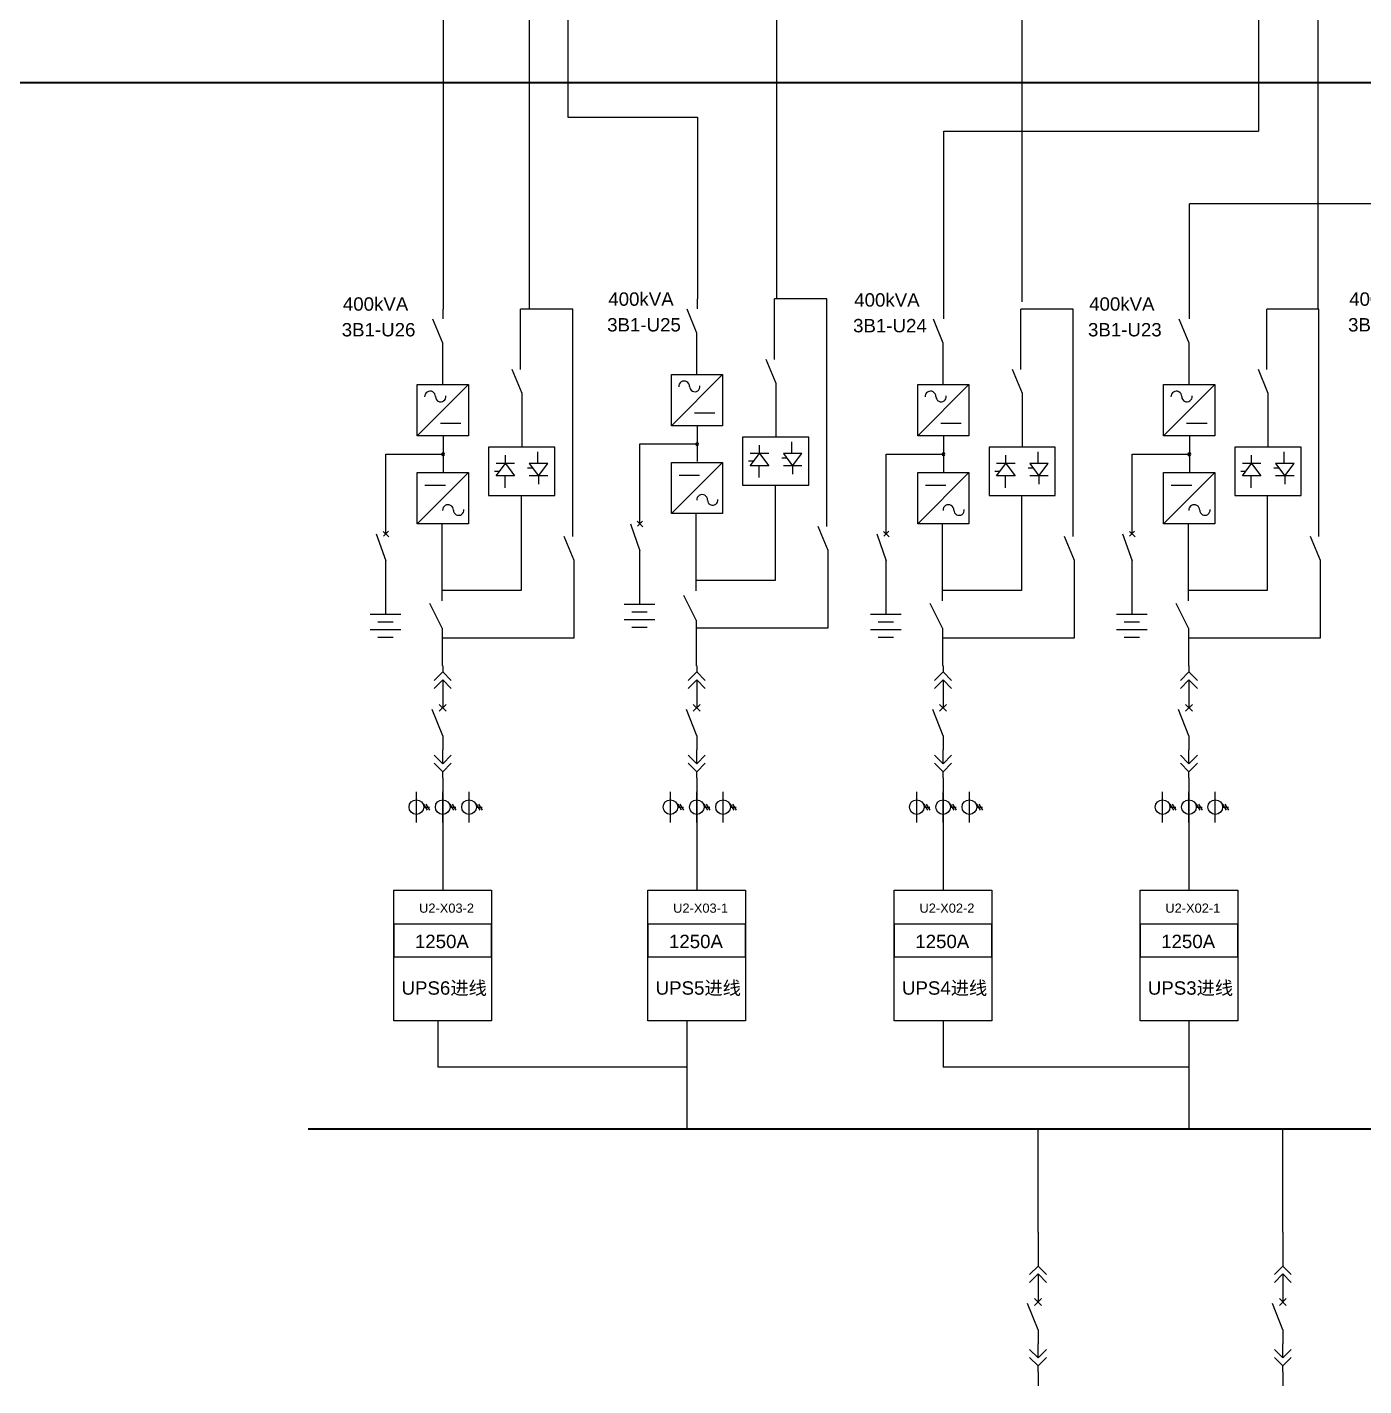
# Model space of a CAD drawing. Header units: millimetres. Extents: x -3460 to -460, y 6070 to 9130.
# Drawn here: x -1674.3 to -1603, y 7125.8 to 7198.2 of the extents above; entities that cross this region are included whole.
import ezdxf
from ezdxf.enums import TextEntityAlignment as Align

# ---------------------------------------------------------------- set-up
doc = ezdxf.new("R2010")
doc.units = ezdxf.units.MM
doc.header["$LTSCALE"] = 1000
doc.header["$MEASUREMENT"] = 0
doc.styles.get("Standard").update_dxf_attribs({"font": 'arial.ttf'})

# ---------------------------------------------------------------- blocks, each defined once
blk = doc.blocks.new('DYDQAA03')
at = {"color": 0}
for points in [[(0, 0), (0, -1.5)], [(-2.12, -3.62), (0, -1.5)], [(2.12, -3.62), (0, -1.5)], [(-2.12, -5.62), (0, -3.5)], [(2.12, -5.62), (0, -3.5)], [(0, -3.5), (0, -7)]]:
    blk.add_lwpolyline(points, dxfattribs=at)
blk = doc.blocks.new('DYDQAA09')
at = {"color": 0}
blk.add_lwpolyline([(0, 0), (0, -3.5)], dxfattribs=at)
blk.add_lwpolyline([(0, 0), (0, -3.5)], dxfattribs=at)
blk.add_lwpolyline([(0, 0), (0, -3.5)], dxfattribs=at)
blk.add_lwpolyline([(0, 0), (0, -3.5)], dxfattribs=at)
blk.add_lwpolyline([(0, 0), (0, -3.5)], dxfattribs=at)
blk.add_lwpolyline([(0, 0), (0, -3.5)], dxfattribs=at)
blk.add_lwpolyline([(0, 0), (0, -3.5)], dxfattribs=at)
blk.add_lwpolyline([(0, 0), (0, -3.5)], dxfattribs=at)
blk.add_lwpolyline([(0, 0), (0, -3.5)], dxfattribs=at)
blk = doc.blocks.new('DYDQ0201')
at = {"color": 0}
for points in [[(0.86, -0.86), (-0.86, 0.86)], [(-0.86, -0.86), (0.86, 0.86)], [(0, -7), (-2.61, -0.37)]]:
    blk.add_lwpolyline(points, dxfattribs=at)
blk = doc.blocks.new('DYDQAA04')
at = {"color": 0}
for points in [[(0, -3.5), (0, 0)], [(-2.12, -1.38), (0, -3.5)], [(-2.12, -3.38), (0, -5.5)], [(2.12, -1.38), (0, -3.5)], [(2.12, -3.38), (0, -5.5)], [(0, -7), (0, -5.5)]]:
    blk.add_lwpolyline(points, dxfattribs=at)
blk = doc.blocks.new('A$C03DD39B5')
for p, q in [((417, 475), (283, 392)), ((417, 422), (283, 339)), ((350, 333), (350, 467))]:
    blk.add_line(p, q)
blk.add_lwpolyline([(700, 167), (0, 167)])
blk.add_circle((350, 167), 167)
blk = doc.blocks.new('DYDQAA05')
at = {"color": 0}
blk.add_lwpolyline([(0, 0), (0, -7)], dxfattribs=at)

msp = doc.modelspace()

# ---------------------------------------------------------------- linework, layer by layer
at = {"color": 6, "lineweight": 25}
for p, q in [((-1608.637, 7226.57, 21632.674), (-1608.637, 7192.66, 21632.674)), ((-1625.424, 7183.185, 29417.215), (-1625.424, 7192.66, 29417.215)), ((-1625.424, 7192.66, 29417.215), (-1608.637, 7192.66, 21632.674)), ((-1599.05, 7188.792, 31722.822), (-1612.313, 7188.792, 31722.822)), ((-1612.313, 7183.185, 29417.215), (-1612.313, 7188.792, 31722.822))]:
    msp.add_line(p, q, dxfattribs=at)
at = {"color": 3, "lineweight": 25}
for p, q in [((-1605.469, 7219.369, 19951.093), (-1605.469, 7183.195, 29417.215)), ((-1621.257, 7216.803, 19951.093), (-1621.257, 7183.564, 19951.093)), ((-1634.314, 7183.723, 29417.215), (-1634.314, 7213.824, 19951.093)), ((-1647.528, 7211.458, 19951.093), (-1647.528, 7183.185, 29413.2))]:
    msp.add_line(p, q, dxfattribs=at)
at = {"color": 3, "lineweight": -2}
for p, q in [((-1638.559, 7183.199, 29417.215), (-1638.559, 7183.723, 29417.215)), ((-1631.657, 7183.723, 29417.215), (-1634.44, 7183.723, 29417.215)), ((-1634.44, 7180.501, 29417.215), (-1634.44, 7183.723, 29417.215)), ((-1631.657, 7183.723, 29417.215), (-1634.44, 7183.723, 29417.215)), ((-1652.108, 7182.662, 29413.2), (-1652.108, 7183.185, 29413.2)), ((-1645.206, 7183.185, 29413.2), (-1647.989, 7183.185, 29413.2)), ((-1647.989, 7179.964, 29413.2), (-1647.989, 7183.185, 29413.2)), ((-1645.206, 7183.185, 29413.2), (-1647.989, 7183.185, 29413.2)), ((-1639.129, 7183.196, 29417.215), (-1638.597, 7181.919, 29417.215)), ((-1625.424, 7182.662, 29417.215), (-1625.424, 7183.185, 29417.215)), ((-1618.522, 7183.185, 29417.215), (-1621.304, 7183.185, 29417.215)), ((-1621.304, 7179.964, 29417.215), (-1621.304, 7183.185, 29417.215)), ((-1618.522, 7183.185, 29417.215), (-1621.304, 7183.185, 29417.215)), ((-1612.313, 7182.662, 29417.215), (-1612.313, 7183.185, 29417.215)), ((-1605.411, 7183.185, 29417.215), (-1608.194, 7183.185, 29417.215)), ((-1608.194, 7179.964, 29417.215), (-1608.194, 7183.185, 29417.215)), ((-1605.411, 7183.185, 29417.215), (-1608.194, 7183.185, 29417.215)), ((-1652.678, 7182.659, 29413.2), (-1652.145, 7181.382, 29413.2)), ((-1625.993, 7182.659, 29417.215), (-1625.461, 7181.382, 29417.215)), ((-1612.882, 7182.659, 29417.215), (-1612.35, 7181.382, 29417.215)), ((-1652.145, 7181.382, 29413.2), (-1652.145, 7179.198, 29413.2)), ((-1638.597, 7181.919, 29417.215), (-1638.597, 7179.736, 29417.215)), ((-1625.461, 7181.382, 29417.215), (-1625.461, 7179.198, 29417.215)), ((-1612.35, 7181.382, 29417.215), (-1612.35, 7179.198, 29417.215)), ((-1648.459, 7179.979, 29413.2), (-1647.927, 7178.702, 29413.2)), ((-1634.91, 7180.517, 29417.215), (-1634.378, 7179.24, 29417.215)), ((-1621.774, 7179.979, 29417.215), (-1621.242, 7178.702, 29417.215)), ((-1608.663, 7179.979, 29417.215), (-1608.131, 7178.702, 29417.215)), ((-1650.761, 7179.161, 29413.2), (-1653.495, 7176.427, 29413.2)), ((-1653.495, 7179.161, 29413.2), (-1650.761, 7179.161, 29413.2)), ((-1653.495, 7176.427, 29413.2), (-1653.495, 7179.161, 29413.2)), ((-1650.761, 7179.161, 29413.2), (-1650.761, 7176.427, 29413.2)), ((-1637.212, 7179.698, 29417.215), (-1639.947, 7176.964, 29417.215)), ((-1639.947, 7179.698, 29417.215), (-1637.212, 7179.698, 29417.215)), ((-1639.947, 7176.964, 29417.215), (-1639.947, 7179.698, 29417.215)), ((-1637.212, 7179.698, 29417.215), (-1637.212, 7176.964, 29417.215)), ((-1634.378, 7179.24, 29417.215), (-1634.378, 7176.358, 29417.215)), ((-1624.077, 7179.161, 29417.215), (-1626.811, 7176.427, 29417.215)), ((-1626.811, 7179.161, 29417.215), (-1624.077, 7179.161, 29417.215)), ((-1626.811, 7176.427, 29417.215), (-1626.811, 7179.161, 29417.215)), ((-1624.077, 7179.161, 29417.215), (-1624.077, 7176.427, 29417.215)), ((-1610.966, 7179.161, 29417.215), (-1613.7, 7176.427, 29417.215)), ((-1613.7, 7179.161, 29417.215), (-1610.966, 7179.161, 29417.215)), ((-1613.7, 7176.427, 29417.215), (-1613.7, 7179.161, 29417.215)), ((-1610.966, 7179.161, 29417.215), (-1610.966, 7176.427, 29417.215)), ((-1647.927, 7178.702, 29413.2), (-1647.927, 7175.821, 29413.2)), ((-1621.242, 7178.702, 29417.215), (-1621.242, 7175.821, 29417.215)), ((-1608.131, 7178.702, 29417.215), (-1608.131, 7175.821, 29417.215)), ((-1652.265, 7177.11, 29413.2), (-1651.171, 7177.11, 29413.2)), ((-1638.716, 7177.648, 29417.215), (-1637.623, 7177.648, 29417.215)), ((-1638.572, 7176.98, 29417.215), (-1638.572, 7175.053, 29417.215)), ((-1625.58, 7177.11, 29417.215), (-1624.487, 7177.11, 29417.215)), ((-1612.47, 7177.11, 29417.215), (-1611.376, 7177.11, 29417.215)), ((-1650.761, 7176.427, 29413.2), (-1653.495, 7176.427, 29413.2)), ((-1652.12, 7176.442, 29413.2), (-1652.12, 7174.515, 29413.2)), ((-1637.212, 7176.964, 29417.215), (-1639.947, 7176.964, 29417.215)), ((-1634.378, 7176.358, 29417.215), (-1636.144, 7176.358, 29417.215)), ((-1636.144, 7176.358, 29417.215), (-1636.144, 7173.792, 29417.215)), ((-1632.611, 7176.358, 29417.215), (-1634.378, 7176.358, 29417.215)), ((-1632.611, 7173.792, 29417.215), (-1632.611, 7176.358, 29417.215)), ((-1624.077, 7176.427, 29417.215), (-1626.811, 7176.427, 29417.215)), ((-1625.436, 7176.442, 29417.215), (-1625.436, 7174.515, 29417.215)), ((-1610.966, 7176.427, 29417.215), (-1613.7, 7176.427, 29417.215)), ((-1612.325, 7176.442, 29417.215), (-1612.325, 7174.515, 29417.215)), ((-1647.927, 7175.821, 29413.2), (-1649.693, 7175.821, 29413.2)), ((-1649.693, 7175.821, 29413.2), (-1649.693, 7173.254, 29413.2)), ((-1646.16, 7175.821, 29413.2), (-1647.927, 7175.821, 29413.2)), ((-1647.069, 7174.964, 29413.2), (-1647.069, 7175.578, 29413.2)), ((-1646.16, 7173.254, 29413.2), (-1646.16, 7175.821, 29413.2)), ((-1641.628, 7175.994, 29417.215), (-1638.572, 7175.994, 29417.215)), ((-1641.628, 7173.198, 29417.215), (-1641.628, 7175.994, 29417.215)), ((-1641.628, 7173.198, 29417.215), (-1641.628, 7175.965, 29417.215)), ((-1635.248, 7175.489, 29417.215), (-1635.248, 7175.927, 29417.215)), ((-1633.52, 7175.502, 29417.215), (-1633.52, 7176.116, 29417.215)), ((-1621.242, 7175.821, 29417.215), (-1623.008, 7175.821, 29417.215)), ((-1623.008, 7175.821, 29417.215), (-1623.008, 7173.254, 29417.215)), ((-1619.476, 7175.821, 29417.215), (-1621.242, 7175.821, 29417.215)), ((-1620.384, 7174.964, 29417.215), (-1620.384, 7175.578, 29417.215)), ((-1619.476, 7173.254, 29417.215), (-1619.476, 7175.821, 29417.215)), ((-1608.131, 7175.821, 29417.215), (-1609.898, 7175.821, 29417.215)), ((-1609.898, 7175.821, 29417.215), (-1609.898, 7173.254, 29417.215)), ((-1606.365, 7175.821, 29417.215), (-1608.131, 7175.821, 29417.215)), ((-1607.274, 7174.964, 29417.215), (-1607.274, 7175.578, 29417.215)), ((-1606.365, 7173.254, 29417.215), (-1606.365, 7175.821, 29417.215)), ((-1655.177, 7175.457, 29413.2), (-1652.12, 7175.457, 29413.2)), ((-1655.177, 7172.661, 29413.2), (-1655.177, 7175.457, 29413.2)), ((-1655.177, 7172.661, 29413.2), (-1655.177, 7175.427, 29413.2)), ((-1648.305, 7174.948, 29413.2), (-1649.289, 7174.948, 29413.2)), ((-1649.289, 7174.292, 29413.2), (-1648.797, 7174.948, 29413.2)), ((-1648.797, 7174.952, 29413.2), (-1648.797, 7175.39, 29413.2)), ((-1648.797, 7174.948, 29413.2), (-1648.305, 7174.292, 29413.2)), ((-1646.539, 7174.948, 29413.2), (-1647.523, 7174.948, 29413.2)), ((-1647.523, 7174.948, 29413.2), (-1647.031, 7174.292, 29413.2)), ((-1647.031, 7174.292, 29413.2), (-1646.539, 7174.948, 29413.2)), ((-1639.947, 7175.015, 29417.215), (-1637.212, 7175.015, 29417.215)), ((-1637.212, 7175.015, 29417.215), (-1639.947, 7172.281, 29417.215)), ((-1639.947, 7172.281, 29417.215), (-1639.947, 7175.015, 29417.215)), ((-1637.212, 7175.015, 29417.215), (-1637.212, 7172.281, 29417.215)), ((-1635.567, 7175.071, 29417.215), (-1635.828, 7175.071, 29417.215)), ((-1634.756, 7175.486, 29417.215), (-1635.74, 7175.486, 29417.215)), ((-1635.74, 7174.83, 29417.215), (-1635.248, 7175.486, 29417.215)), ((-1634.756, 7174.83, 29417.215), (-1635.74, 7174.83, 29417.215)), ((-1635.287, 7174.814, 29417.215), (-1635.287, 7174.199, 29417.215)), ((-1635.248, 7175.486, 29417.215), (-1634.756, 7174.83, 29417.215)), ((-1633.801, 7175.244, 29417.215), (-1634.061, 7175.244, 29417.215)), ((-1632.99, 7175.486, 29417.215), (-1633.974, 7175.486, 29417.215)), ((-1633.974, 7175.486, 29417.215), (-1633.482, 7174.83, 29417.215)), ((-1632.99, 7174.83, 29417.215), (-1633.974, 7174.83, 29417.215)), ((-1633.482, 7174.83, 29417.215), (-1632.99, 7175.486, 29417.215)), ((-1633.482, 7174.826, 29417.215), (-1633.482, 7174.388, 29417.215)), ((-1628.493, 7175.457, 29417.215), (-1625.436, 7175.457, 29417.215)), ((-1628.493, 7172.661, 29417.215), (-1628.493, 7175.457, 29417.215)), ((-1628.493, 7172.661, 29417.215), (-1628.493, 7175.427, 29417.215)), ((-1621.62, 7174.948, 29417.215), (-1622.605, 7174.948, 29417.215)), ((-1622.605, 7174.292, 29417.215), (-1622.112, 7174.948, 29417.215)), ((-1622.112, 7174.952, 29417.215), (-1622.112, 7175.39, 29417.215)), ((-1622.112, 7174.948, 29417.215), (-1621.62, 7174.292, 29417.215)), ((-1619.854, 7174.948, 29417.215), (-1620.838, 7174.948, 29417.215)), ((-1620.838, 7174.948, 29417.215), (-1620.346, 7174.292, 29417.215)), ((-1620.346, 7174.292, 29417.215), (-1619.854, 7174.948, 29417.215)), ((-1615.382, 7175.457, 29417.215), (-1612.325, 7175.457, 29417.215)), ((-1615.382, 7172.661, 29417.215), (-1615.382, 7175.457, 29417.215)), ((-1615.382, 7172.661, 29417.215), (-1615.382, 7175.427, 29417.215)), ((-1608.51, 7174.948, 29417.215), (-1609.494, 7174.948, 29417.215)), ((-1609.494, 7174.292, 29417.215), (-1609.002, 7174.948, 29417.215)), ((-1609.002, 7174.952, 29417.215), (-1609.002, 7175.39, 29417.215)), ((-1609.002, 7174.948, 29417.215), (-1608.51, 7174.292, 29417.215)), ((-1606.743, 7174.948, 29417.215), (-1607.728, 7174.948, 29417.215)), ((-1607.728, 7174.948, 29417.215), (-1607.235, 7174.292, 29417.215)), ((-1607.235, 7174.292, 29417.215), (-1606.743, 7174.948, 29417.215)), ((-1653.495, 7174.478, 29413.2), (-1650.761, 7174.478, 29413.2)), ((-1650.761, 7174.478, 29413.2), (-1653.495, 7171.744, 29413.2)), ((-1653.495, 7171.744, 29413.2), (-1653.495, 7174.478, 29413.2)), ((-1650.761, 7174.478, 29413.2), (-1650.761, 7171.744, 29413.2)), ((-1649.116, 7174.534, 29413.2), (-1649.376, 7174.534, 29413.2)), ((-1648.305, 7174.292, 29413.2), (-1649.289, 7174.292, 29413.2)), ((-1648.835, 7174.276, 29413.2), (-1648.835, 7173.662, 29413.2)), ((-1647.349, 7174.706, 29413.2), (-1647.61, 7174.706, 29413.2)), ((-1646.539, 7174.292, 29413.2), (-1647.523, 7174.292, 29413.2)), ((-1647.031, 7174.288, 29413.2), (-1647.031, 7173.85, 29413.2)), ((-1639.536, 7174.332, 29417.215), (-1638.443, 7174.332, 29417.215)), ((-1626.811, 7174.478, 29417.215), (-1624.077, 7174.478, 29417.215)), ((-1624.077, 7174.478, 29417.215), (-1626.811, 7171.744, 29417.215)), ((-1626.811, 7171.744, 29417.215), (-1626.811, 7174.478, 29417.215)), ((-1624.077, 7174.478, 29417.215), (-1624.077, 7171.744, 29417.215)), ((-1622.431, 7174.534, 29417.215), (-1622.692, 7174.534, 29417.215)), ((-1621.62, 7174.292, 29417.215), (-1622.605, 7174.292, 29417.215)), ((-1622.151, 7174.276, 29417.215), (-1622.151, 7173.662, 29417.215)), ((-1620.665, 7174.706, 29417.215), (-1620.925, 7174.706, 29417.215)), ((-1619.854, 7174.292, 29417.215), (-1620.838, 7174.292, 29417.215)), ((-1620.346, 7174.288, 29417.215), (-1620.346, 7173.85, 29417.215)), ((-1613.7, 7174.478, 29417.215), (-1610.966, 7174.478, 29417.215)), ((-1610.966, 7174.478, 29417.215), (-1613.7, 7171.744, 29417.215)), ((-1613.7, 7171.744, 29417.215), (-1613.7, 7174.478, 29417.215)), ((-1610.966, 7174.478, 29417.215), (-1610.966, 7171.744, 29417.215)), ((-1609.32, 7174.534, 29417.215), (-1609.581, 7174.534, 29417.215)), ((-1608.51, 7174.292, 29417.215), (-1609.494, 7174.292, 29417.215)), ((-1609.04, 7174.276, 29417.215), (-1609.04, 7173.662, 29417.215)), ((-1607.554, 7174.706, 29417.215), (-1607.815, 7174.706, 29417.215)), ((-1606.743, 7174.292, 29417.215), (-1607.728, 7174.292, 29417.215)), ((-1607.235, 7174.288, 29417.215), (-1607.235, 7173.85, 29417.215)), ((-1653.085, 7173.794, 29413.2), (-1651.991, 7173.794, 29413.2)), ((-1636.144, 7173.792, 29417.215), (-1634.378, 7173.792, 29417.215)), ((-1634.378, 7173.792, 29417.215), (-1632.611, 7173.792, 29417.215)), ((-1626.401, 7173.794, 29417.215), (-1625.307, 7173.794, 29417.215)), ((-1613.29, 7173.794, 29417.215), (-1612.196, 7173.794, 29417.215)), ((-1649.693, 7173.254, 29413.2), (-1647.927, 7173.254, 29413.2)), ((-1647.927, 7173.254, 29413.2), (-1646.16, 7173.254, 29413.2)), ((-1623.008, 7173.254, 29417.215), (-1621.242, 7173.254, 29417.215)), ((-1621.242, 7173.254, 29417.215), (-1619.476, 7173.254, 29417.215)), ((-1609.898, 7173.254, 29417.215), (-1608.131, 7173.254, 29417.215)), ((-1608.131, 7173.254, 29417.215), (-1606.365, 7173.254, 29417.215)), ((-1637.212, 7172.281, 29417.215), (-1639.947, 7172.281, 29417.215)), ((-1650.761, 7171.744, 29413.2), (-1653.495, 7171.744, 29413.2)), ((-1624.077, 7171.744, 29417.215), (-1626.811, 7171.744, 29417.215)), ((-1610.966, 7171.744, 29417.215), (-1613.7, 7171.744, 29417.215))]:
    msp.add_line(p, q, dxfattribs=at)
at = {"color": 3}
for p, q in [((-1631.657, 7171.594, 29417.215), (-1631.657, 7183.723, 29417.215)), ((-1645.206, 7171.056, 29413.2), (-1645.206, 7183.185, 29413.2)), ((-1618.522, 7171.056, 29417.215), (-1618.522, 7183.185, 29417.215)), ((-1605.411, 7171.056, 29417.215), (-1605.411, 7183.185, 29417.215)), ((-1634.414, 7173.792, 29417.215), (-1634.414, 7170.332, 29417.215)), ((-1655.177, 7171.202, 29413.2), (-1655.177, 7172.661, 29413.2)), ((-1647.962, 7173.254, 29413.2), (-1647.962, 7169.795, 29413.2)), ((-1641.628, 7171.74, 29417.215), (-1641.628, 7173.198, 29417.215)), ((-1628.493, 7171.202, 29417.215), (-1628.493, 7172.661, 29417.215)), ((-1621.278, 7173.254, 29417.215), (-1621.278, 7169.795, 29417.215)), ((-1615.382, 7171.202, 29417.215), (-1615.382, 7172.661, 29417.215)), ((-1608.167, 7173.254, 29417.215), (-1608.167, 7169.795, 29417.215)), ((-1638.618, 7168.167, 29417.215), (-1638.618, 7172.281, 29417.215)), ((-1655.682, 7171.202, 29413.2), (-1655.177, 7169.768, 29413.2)), ((-1655.018, 7171.048, 29413.2), (-1655.312, 7171.333, 29413.2)), ((-1655.036, 7171.348, 29413.2), (-1655.305, 7171.071, 29413.2)), ((-1652.167, 7167.63, 29413.2), (-1652.167, 7171.744, 29413.2)), ((-1642.133, 7171.74, 29417.215), (-1641.628, 7170.305, 29417.215)), ((-1641.469, 7171.586, 29417.215), (-1641.764, 7171.871, 29417.215)), ((-1641.487, 7171.886, 29417.215), (-1641.756, 7171.608, 29417.215)), ((-1632.127, 7171.609, 29417.215), (-1631.595, 7170.332, 29417.215)), ((-1628.997, 7171.202, 29417.215), (-1628.493, 7169.768, 29417.215)), ((-1628.333, 7171.048, 29417.215), (-1628.628, 7171.333, 29417.215)), ((-1628.352, 7171.348, 29417.215), (-1628.62, 7171.071, 29417.215)), ((-1625.482, 7167.63, 29417.215), (-1625.482, 7171.744, 29417.215)), ((-1615.887, 7171.202, 29417.215), (-1615.382, 7169.768, 29417.215)), ((-1615.222, 7171.048, 29417.215), (-1615.517, 7171.333, 29417.215)), ((-1615.241, 7171.348, 29417.215), (-1615.509, 7171.071, 29417.215)), ((-1612.372, 7167.63, 29417.215), (-1612.372, 7171.744, 29417.215)), ((-1645.676, 7171.071, 29413.2), (-1645.144, 7169.795, 29413.2)), ((-1618.991, 7171.071, 29417.215), (-1618.459, 7169.795, 29417.215)), ((-1605.881, 7171.071, 29417.215), (-1605.349, 7169.795, 29417.215)), ((-1655.177, 7166.901, 29413.2), (-1655.177, 7169.768, 29413.2)), ((-1645.144, 7169.795, 29413.2), (-1645.144, 7165.637, 29413.2)), ((-1641.628, 7167.439, 29417.215), (-1641.628, 7170.305, 29417.215)), ((-1631.595, 7170.332, 29417.215), (-1631.595, 7166.174, 29417.215)), ((-1628.493, 7166.901, 29417.215), (-1628.493, 7169.768, 29417.215)), ((-1618.459, 7169.795, 29417.215), (-1618.459, 7165.637, 29417.215)), ((-1615.382, 7166.901, 29417.215), (-1615.382, 7169.768, 29417.215)), ((-1605.349, 7169.795, 29417.215), (-1605.349, 7165.637, 29417.215)), ((-1638.618, 7166.604, 29417.215), (-1639.28, 7167.914, 29417.215)), ((-1652.167, 7166.174, 29413.2), (-1652.828, 7167.485, 29413.2)), ((-1625.482, 7166.174, 29417.215), (-1626.144, 7167.485, 29417.215)), ((-1612.372, 7166.174, 29417.215), (-1613.033, 7167.485, 29417.215)), ((-1652.167, 7166.174, 29413.2), (-1652.167, 7164.162, 29413.2)), ((-1638.618, 7166.604, 29417.215), (-1638.618, 7164.162, 29417.215)), ((-1631.595, 7166.174, 29417.215), (-1638.618, 7166.174, 29417.215)), ((-1625.482, 7166.174, 29417.215), (-1625.482, 7164.162, 29417.215)), ((-1612.372, 7166.174, 29417.215), (-1612.372, 7164.162, 29417.215)), ((-1645.144, 7165.637, 29413.2), (-1652.167, 7165.637, 29413.2)), ((-1618.459, 7165.637, 29417.215), (-1625.482, 7165.637, 29417.215)), ((-1605.349, 7165.637, 29417.215), (-1612.372, 7165.637, 29417.215))]:
    msp.add_line(p, q, dxfattribs=at)
for p, q in [((-1652.141, 7157.415, 30327.528), (-1652.141, 7155.775, 30327.528)), ((-1638.592, 7157.415, 30331.542), (-1638.592, 7155.775, 30331.542)), ((-1625.456, 7157.415, 30331.542), (-1625.456, 7155.775, 30331.542)), ((-1612.346, 7157.415, 30331.542), (-1612.346, 7155.775, 30331.542)), ((-1652.141, 7155.775, 30327.528), (-1652.141, 7152.21, 30327.528)), ((-1638.592, 7155.775, 30331.542), (-1638.592, 7152.21, 30331.542)), ((-1625.456, 7155.775, 30331.542), (-1625.456, 7152.21, 30331.542)), ((-1612.346, 7155.775, 30331.542), (-1612.346, 7152.21, 30331.542)), ((-1652.391, 7145.255, 31305.849), (-1652.391, 7142.784, 31305.849)), ((-1639.128, 7145.255, 31305.849), (-1639.128, 7139.485, 31305.849)), ((-1625.456, 7145.255, 31305.849), (-1625.456, 7142.784, 31305.849)), ((-1612.346, 7145.255, 31305.849), (-1612.346, 7139.493, 31305.849)), ((-1639.128, 7142.784, 31305.849), (-1652.391, 7142.784, 31305.849)), ((-1612.346, 7142.784, 31305.849), (-1625.456, 7142.784, 31305.849)), ((-1620.395, 7133.991, -14161.827), (-1620.395, 7139.487, -12778.551)), ((-1607.34, 7133.991, -14161.827), (-1607.34, 7139.487, -12778.551))]:
    msp.add_line(p, q)
at = {"color": 1, "lineweight": 40}
msp.add_line((-1659.311, 7139.487, 22159.166), (-1567.728, 7139.487, 22159.166), dxfattribs=at)
at = {"color": 5, "lineweight": 35, "elevation": 19951.093}
msp.add_lwpolyline([(-1579.308, 7233.776), (-1579.308, 7195.245), (-1749.92, 7195.245), (-1749.92, 7164.162)], dxfattribs=at)
at = {"color": 6, "elevation": 19951.093}
for points in [[(-1652.108, 7233.776), (-1652.108, 7183.185), (-1652.108, 7183.185)], [(-1645.469, 7233.776), (-1645.469, 7193.418), (-1638.559, 7193.418), (-1638.559, 7183.723)]]:
    msp.add_lwpolyline(points, dxfattribs=at)
at = {"color": 3}
for points, elevation in [([(-1647.962, 7169.795), (-1647.962, 7168.176), (-1652.167, 7168.176)], 30387.508), ([(-1634.414, 7170.332), (-1634.414, 7168.713), (-1638.618, 7168.713)], 30391.522), ([(-1621.278, 7169.795), (-1621.278, 7168.176), (-1625.482, 7168.176)], 30391.522), ([(-1608.167, 7169.795), (-1608.167, 7168.176), (-1612.372, 7168.176)], 30391.522), ([(-1654.372, 7166.901), (-1656.012, 7166.901)], 30387.508), ([(-1640.823, 7167.439), (-1642.463, 7167.439)], 30391.522), ([(-1641.233, 7167.029), (-1642.053, 7167.029)], 30391.522), ([(-1627.687, 7166.901), (-1629.327, 7166.901)], 30391.522), ([(-1614.576, 7166.901), (-1616.217, 7166.901)], 30391.522), ([(-1654.782, 7166.491), (-1655.602, 7166.491)], 30387.508), ([(-1640.823, 7166.619), (-1642.463, 7166.619)], 30391.522), ([(-1641.233, 7166.209), (-1642.053, 7166.209)], 30391.522), ([(-1628.097, 7166.491), (-1628.917, 7166.491)], 30391.522), ([(-1614.986, 7166.491), (-1615.807, 7166.491)], 30391.522), ([(-1654.372, 7166.081), (-1656.012, 7166.081)], 30387.508), ([(-1654.782, 7165.671), (-1655.602, 7165.671)], 30387.508), ([(-1627.687, 7166.081), (-1629.327, 7166.081)], 30391.522), ([(-1628.097, 7165.671), (-1628.917, 7165.671)], 30391.522), ([(-1614.576, 7166.081), (-1616.217, 7166.081)], 30391.522), ([(-1614.986, 7165.671), (-1615.807, 7165.671)], 30391.522)]:
    msp.add_lwpolyline(points, dxfattribs=dict(at, elevation=elevation))
for points, elevation in [([(-1654.746, 7152.21), (-1649.536, 7152.21), (-1649.536, 7145.255), (-1654.746, 7145.255)], 31301.835), ([(-1641.197, 7152.21), (-1635.988, 7152.21), (-1635.988, 7145.255), (-1641.197, 7145.255)], 31305.849), ([(-1628.061, 7152.21), (-1622.852, 7152.21), (-1622.852, 7145.255), (-1628.061, 7145.255)], 31305.849), ([(-1614.95, 7152.21), (-1609.741, 7152.21), (-1609.741, 7145.255), (-1614.95, 7145.255)], 31305.849), ([(-1654.746, 7148.656), (-1649.536, 7148.656), (-1649.536, 7150.393), (-1654.746, 7150.393)], 31301.835), ([(-1641.197, 7148.656), (-1635.988, 7148.656), (-1635.988, 7150.393), (-1641.197, 7150.393)], 31305.849), ([(-1628.061, 7148.656), (-1622.852, 7148.656), (-1622.852, 7150.393), (-1628.061, 7150.393)], 31305.849), ([(-1614.95, 7148.656), (-1609.741, 7148.656), (-1609.741, 7150.393), (-1614.95, 7150.393)], 31305.849)]:
    msp.add_lwpolyline(points, close=True, dxfattribs=dict(elevation=elevation))
at = {"color": 3, "lineweight": -2}
for centre, radius, start, end in [((-1639.264, 7179.056, 29417.215), 0.29, 0, 183.12619), ((-1652.813, 7178.518, 29413.2), 0.29, 0, 183.12619), ((-1652.247, 7178.518, 29413.2), 0.276, 180, 7.68522), ((-1638.698, 7179.056, 29417.215), 0.276, 180, 7.68522), ((-1626.128, 7178.518, 29417.215), 0.29, 0, 183.12619), ((-1625.562, 7178.518, 29417.215), 0.276, 180, 7.68522), ((-1613.018, 7178.518, 29417.215), 0.29, 0, 183.12619), ((-1612.452, 7178.518, 29417.215), 0.276, 180, 7.68522), ((-1652.121, 7175.446, 29413.2), 0.0769, 0, 180), ((-1638.573, 7175.984, 29417.215), 0.0769, 0, 180), ((-1638.573, 7175.984, 29417.215), 0.0769, 180, 0), ((-1625.437, 7175.446, 29417.215), 0.0769, 0, 180), ((-1612.326, 7175.446, 29417.215), 0.0769, 0, 180), ((-1652.121, 7175.446, 29413.2), 0.0769, 180, 0), ((-1625.437, 7175.446, 29417.215), 0.0769, 180, 0), ((-1612.326, 7175.446, 29417.215), 0.0769, 180, 0), ((-1651.856, 7172.468, 29413.2), 0.29, 0, 183.12619), ((-1638.307, 7173.006, 29417.215), 0.29, 0, 183.12619), ((-1637.741, 7173.006, 29417.215), 0.276, 180, 7.68522), ((-1625.171, 7172.468, 29417.215), 0.29, 0, 183.12619), ((-1612.061, 7172.468, 29417.215), 0.29, 0, 183.12619), ((-1651.29, 7172.468, 29413.2), 0.276, 180, 7.68522), ((-1624.606, 7172.468, 29417.215), 0.276, 180, 7.68522), ((-1611.495, 7172.468, 29417.215), 0.276, 180, 7.68522)]:
    msp.add_arc(centre, radius, start, end, dxfattribs=at)

# ---------------------------------------------------------------- block references
at = {"xscale": 0.2128954749704126, "yscale": 0.2128954749704126, "zscale": 0.2128954749704126}
for name, p in [('DYDQAA03', (-1652.141, 7164.164, 28126.314)), ('DYDQAA03', (-1638.592, 7164.164, 28130.328)), ('DYDQAA03', (-1625.456, 7164.164, 28130.328)), ('DYDQAA03', (-1612.346, 7164.164, 28130.328)), ('DYDQAA09', (-1652.141, 7162.674, 28126.314)), ('DYDQAA09', (-1638.592, 7162.674, 28130.328)), ('DYDQAA09', (-1625.456, 7162.674, 28130.328)), ('DYDQAA09', (-1612.346, 7162.674, 28130.328)), ('DYDQ0201', (-1652.141, 7161.929, 28126.314)), ('DYDQ0201', (-1638.592, 7161.929, 28130.328)), ('DYDQ0201', (-1625.456, 7161.929, 28130.328)), ('DYDQ0201', (-1612.346, 7161.929, 28130.328)), ('DYDQAA09', (-1652.141, 7160.438, 28126.314)), ('DYDQAA09', (-1638.592, 7160.438, 28130.328)), ('DYDQAA09', (-1625.456, 7160.438, 28130.328)), ('DYDQAA09', (-1612.346, 7160.438, 28130.328)), ('DYDQAA04', (-1652.141, 7159.693, 28126.314)), ('DYDQAA04', (-1638.592, 7159.693, 28130.328)), ('DYDQAA04', (-1625.456, 7159.693, 28130.328)), ('DYDQAA04', (-1612.346, 7159.693, 28130.328)), ('DYDQAA09', (-1652.141, 7158.203, 28126.314)), ('DYDQAA09', (-1638.592, 7158.203, 28130.328)), ('DYDQAA09', (-1625.456, 7158.203, 28130.328)), ('DYDQAA09', (-1612.346, 7158.203, 28130.328)), ('DYDQAA05', (-1620.395, 7133.991, -14161.827)), ('DYDQAA05', (-1607.34, 7133.991, -14161.827)), ('DYDQAA03', (-1620.395, 7132.5, -14161.827)), ('DYDQAA03', (-1607.34, 7132.5, -14161.827)), ('DYDQAA09', (-1620.395, 7131.01, -14161.827)), ('DYDQAA09', (-1607.34, 7131.01, -14161.827)), ('DYDQ0201', (-1620.395, 7130.265, -14161.827)), ('DYDQ0201', (-1607.34, 7130.265, -14161.827)), ('DYDQAA09', (-1620.395, 7128.775, -14161.827)), ('DYDQAA09', (-1607.34, 7128.775, -14161.827)), ('DYDQAA04', (-1620.395, 7128.03, -14161.827)), ('DYDQAA04', (-1607.34, 7128.03, -14161.827)), ('DYDQAA09', (-1620.395, 7126.539, -14161.827)), ('DYDQAA09', (-1607.34, 7126.539, -14161.827))]:
    msp.add_blockref(name, p, dxfattribs=at)
at = {"linetype": 'Continuous', "xscale": 0.002338875, "yscale": 0.002338875, "zscale": 0.002338875, "rotation": 270}
for p in [(-1653.934, 7157.458, 30327.528), (-1652.531, 7157.458, 30327.528), (-1651.127, 7157.458, 30327.528), (-1640.385, 7157.458, 30331.542), (-1638.982, 7157.458, 30331.542), (-1637.579, 7157.458, 30331.542), (-1627.25, 7157.458, 30331.542), (-1625.846, 7157.458, 30331.542), (-1624.443, 7157.458, 30331.542), (-1614.139, 7157.458, 30331.542), (-1612.736, 7157.458, 30331.542), (-1611.332, 7157.458, 30331.542)]:
    msp.add_blockref('A$C03DD39B5', p, dxfattribs=at)

# ---------------------------------------------------------------- texts
at = {"lineweight": 0, "ltscale": 100}
for s, p in [('400kVA ', (-1657.463, 7183.454, 29413.2)), ('400kVA ', (-1643.309, 7183.716, 29417.215)), ('400kVA ', (-1630.194, 7183.671, 29417.215)), ('400kVA ', (-1617.668, 7183.454, 29417.215)), ('400kVA ', (-1603.8, 7183.716, 29417.215)), ('3B1-U26', (-1657.524, 7182.083, 29004.231)), ('3B1-U25', (-1643.37, 7182.346, 29008.246)), ('3B1-U24', (-1630.255, 7182.3, 29008.246)), ('3B1-U23', (-1617.729, 7182.083, 29008.246)), ('3B1-U22', (-1603.861, 7182.346, 29008.246))]:
    msp.add_text(s, height=0.7128, dxfattribs=at).set_placement(p, align=Align.MIDDLE_LEFT)
at = {"lineweight": 0}
for s, height, p in [('U2-X03-2', 0.49, (-1651.935, 7151.009, 32528.742)), ('U2-X03-1', 0.49, (-1638.386, 7151.009, 32532.756)), ('U2-X02-2', 0.49, (-1625.25, 7151.009, 32532.756)), ('U2-X02-1', 0.49, (-1612.139, 7151.009, 32532.756)), ('1250A', 0.7128, (-1652.183, 7149.122, 29762.14)), ('1250A', 0.7128, (-1638.635, 7149.122, 29766.155)), ('1250A', 0.7128, (-1625.499, 7149.122, 29766.155)), ('1250A', 0.7128, (-1612.388, 7149.122, 29766.155)), ('UPS6进线', 0.7128, (-1652.061, 7146.641, 29196.802)), ('UPS5进线', 0.7128, (-1638.512, 7146.641, 29200.816)), ('UPS4进线', 0.7128, (-1625.376, 7146.641, 29200.816)), ('UPS3进线', 0.7128, (-1612.266, 7146.641, 29200.816))]:
    msp.add_text(s, height=height, dxfattribs=at).set_placement(p, align=Align.CENTER)

doc.saveas('drawing.dxf')
